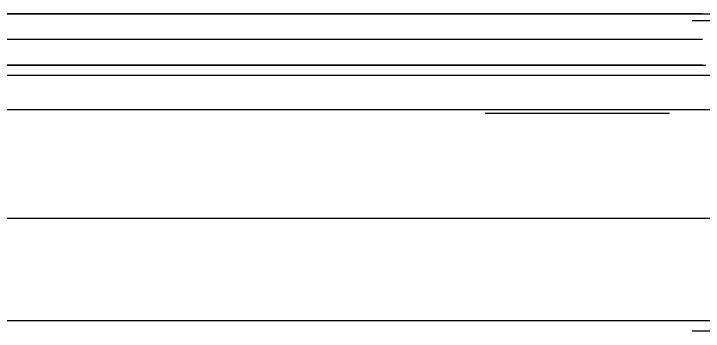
# Model space of a CAD drawing. Header units: millimetres. Extents: x 2191 to 43870, y 1353 to 35626.
# Drawn here: x 32391 to 34415, y 4046 to 4976 of the extents above; entities that cross this region are included whole.
import ezdxf

# ---------------------------------------------------------------- set-up
doc = ezdxf.new("R2010")
doc.units = ezdxf.units.MM
for name, color, linetype in [('01-墨線', 4, 'Continuous'), ('12-動線', 6, 'Continuous'), ('archi', 8, 'Continuous'), ('OPEN', 4, 'Continuous'), ('標的物', 1, 'Continuous')]:
    doc.layers.add(name, color=color, linetype=linetype)

msp = doc.modelspace()

# ---------------------------------------------------------------- linework, layer by layer
for p, q in [((15441.38937, 4378.69297), (39363.6462, 4376.69297)), ((15441.38937, 4078.69297), (39663.6462, 4076.69297))]:
    msp.add_line(p, q)
at = {"layer": '01-墨線'}
msp.add_line((21252.17754, 4695.79086, 3000), (34356.17754, 4695.79086, 3000), dxfattribs=at)
at = {"layer": '12-動線'}
msp.add_line((34316.17754, 4683.79086, 3000), (33774.17754, 4683.79086, 3000), dxfattribs=at)
at = {"layer": 'archi', "color": 7}
for p, q in [((28222.17754, 4975.79086, 3000), (34422.17754, 4975.79086, 3000)), ((28222.17754, 4825.79086, 3000), (34422.17754, 4825.79086, 3000))]:
    msp.add_line(p, q, dxfattribs=at)
at = {"layer": 'OPEN', "linetype": 'ByBlock'}
for p, q in [((34412.17754, 4975.79086, 3000), (28212.17754, 4975.79086, 3000)), ((34412.17754, 4825.79083, 3000), (28212.17754, 4825.79083, 3000))]:
    msp.add_line(p, q, dxfattribs=at)
at = {"layer": 'OPEN'}
msp.add_line((34412.17754, 4900.79086, 3000), (28212.17754, 4900.79086, 3000), dxfattribs=at)
at = {"layer": '標的物'}
for p, q in [((15030.17754, 4975.79086, 3000), (38422.17754, 4975.79086, 3000)), ((34382.17754, 4955.79086, 3000), (35292.17754, 4955.79086, 3000)), ((21242.17754, 4795.79086, 3000), (38262.17754, 4795.79086, 3000)), ((21242.17754, 4695.79086, 3000), (38162.17754, 4695.79086, 3000)), ((35292.17754, 4045.79086, 3000), (34382.17754, 4045.79086, 3000))]:
    msp.add_line(p, q, dxfattribs=at)

doc.saveas('drawing.dxf')
